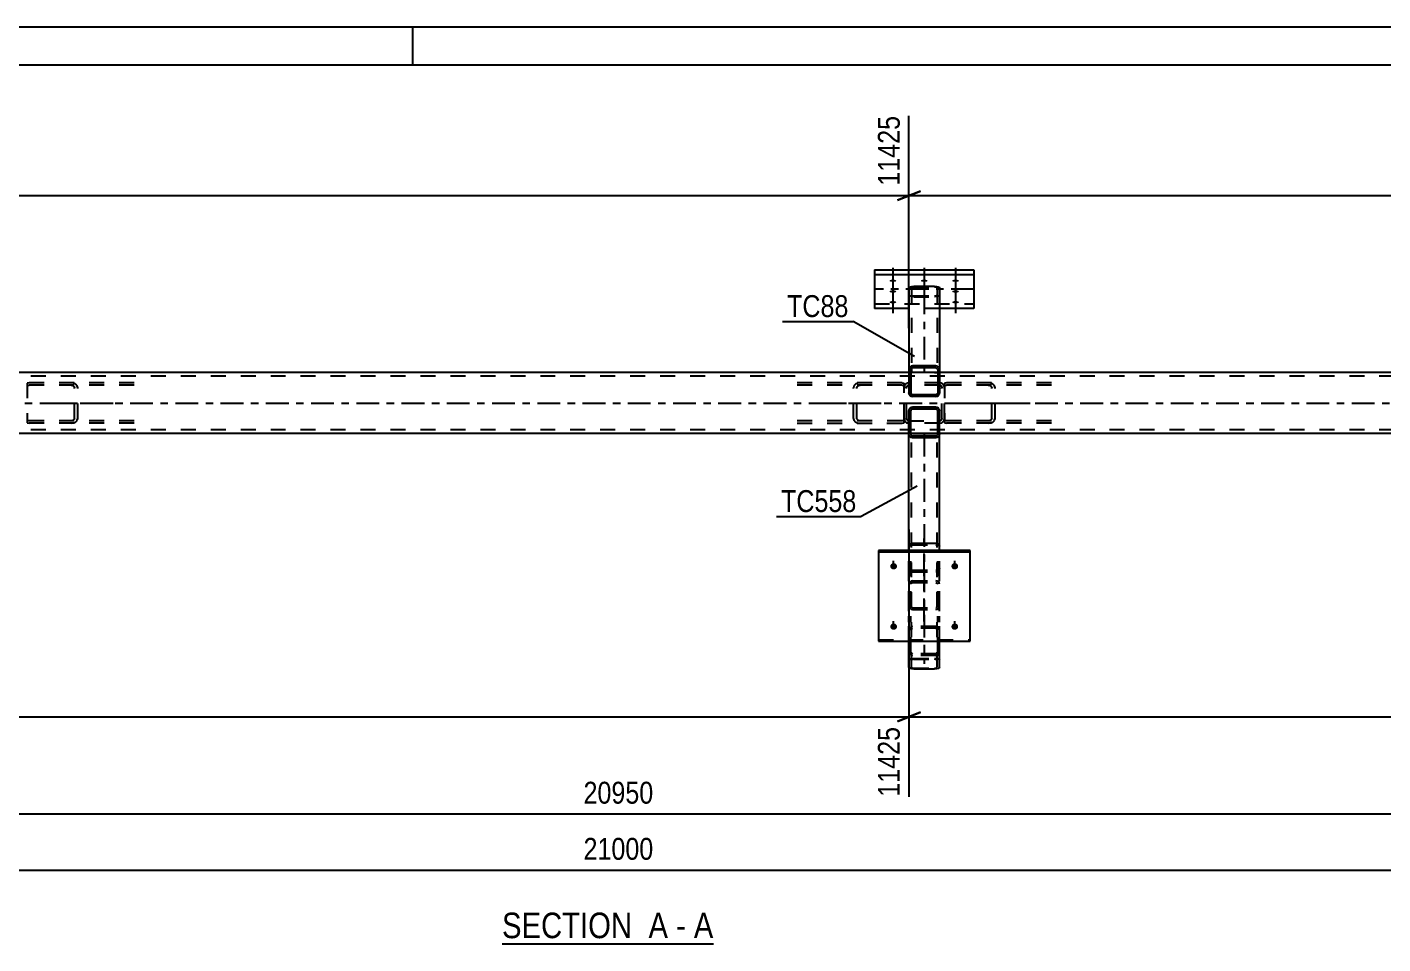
# Model space of a CAD drawing. Header units: millimetres. Extents: x -167 to 1022, y -666 to 175.
# Drawn here: x 341.6 to 519, y 54.9 to 174.8 of the extents above; entities that cross this region are included whole.
import ezdxf

# ---------------------------------------------------------------- set-up
doc = ezdxf.new("R2010")
doc.units = ezdxf.units.MM
doc.linetypes.add('DXK_LINE_DOT2', pattern=[3.9198, 1.9599, -1.9599])
doc.linetypes.add('DXK_LINE_DOT3', pattern=[5.9187, 2.979, -0.9799, 0.9799, -0.9799])
doc.styles.add('Arial Narrow', font='ARIALN.TTF', dxfattribs={"height": 0.2})

# ---------------------------------------------------------------- blocks, each defined once
blk = doc.blocks.new('Unknown-389677493-14088')
at = {"color": 5, "linetype": 'Continuous'}
for p, q in [((1022.1, 174.83), (-166.9, 174.83)), ((392.1, 169.83), (392.1, 174.83)), ((1017.1, 169.83), (-161.9, 169.83))]:
    blk.add_line(p, q, dxfattribs=at)
blk = doc.blocks.new('Unknown-389677493-12 - 38059')
at = {"color": 6, "linetype": 'Continuous'}
blk.add_line((403.77, 54.93), (431.42, 54.93), dxfattribs=at)
at = {"color": 0, "linetype": 'Continuous'}
for points in [[(421.88, 55.68), (421.88, 59.18), (403.77, 59.18), (403.77, 55.68)], [(425.49, 55.68), (425.49, 59.18), (422.93, 59.18), (422.93, 55.68)], [(427.81, 55.68), (427.81, 59.18), (426.54, 59.18), (426.54, 55.68)], [(431.42, 55.68), (431.42, 59.18), (428.86, 59.18), (428.86, 55.68)]]:
    blk.add_wipeout(points, dxfattribs=at)
at = {"color": 7, "linetype": 'Continuous', "style": 'Arial Narrow'}
for s, p in [('SECTION ', (403.77, 55.68)), ('A', (422.93, 55.68)), ('A', (428.86, 55.68)), ('-', (426.54, 55.68))]:
    blk.add_text(s, height=3.34, dxfattribs=at).set_placement(p)
blk = doc.blocks.new('Part-389677493-38065 - 38059')
at = {"color": 7, "linetype": 'DXK_LINE_DOT2'}
for p, q in [((456.1, 128.3), (442.37, 128.3)), ((456.1, 127.98), (442.37, 127.98)), ((449.8, 127.9), (449.73, 127.66)), ((450.17, 127.66), (450.21, 127.78)), ((450.61, 128.3), (450.28, 128.25)), ((450.45, 127.95), (450.61, 127.98)), ((456.1, 128.3), (456.36, 128.26)), ((456.1, 127.98), (456.27, 127.95)), ((456.27, 127.95), (456.36, 127.91)), ((456.36, 123.06), (456.36, 128.26)), ((449.73, 123.66), (449.73, 127.66)), ((450.17, 123.66), (450.17, 127.66)), ((456.1, 123.34), (442.37, 123.34)), ((442.37, 123.02), (456.1, 123.02)), ((449.73, 123.66), (449.8, 123.41)), ((450.21, 123.54), (450.17, 123.66)), ((450.28, 123.07), (450.61, 123.02)), ((450.61, 123.34), (450.45, 123.36)), ((456.27, 123.36), (456.1, 123.34)), ((456.1, 123.02), (456.36, 123.06)), ((456.36, 123.41), (456.27, 123.36))]:
    blk.add_line(p, q, dxfattribs=at)
at = {"color": 7, "linetype": 'DXK_LINE_DOT3'}
blk.add_line((445.12, 125.66), (453.36, 125.66), dxfattribs=at)
at = {"color": 7, "linetype": 'DXK_LINE_DOT2'}
for centre, radius, start, end in [((450.48, 127.47), 0.802, 104.5547, 147.5895), ((450.55, 127.57), 0.401, 104.5547, 147.5895), ((450.48, 123.84), 0.802, 212.4105, 255.4453), ((450.55, 123.75), 0.401, 212.4105, 255.4453)]:
    blk.add_arc(centre, radius, start, end, dxfattribs=at)
blk = doc.blocks.new('Part-389677493-38066 - 38059')
at = {"color": 7, "linetype": 'DXK_LINE_DOT2'}
for p, q in [((341.9, 128.3), (341.64, 128.26)), ((341.64, 128.26), (341.64, 123.06)), ((341.64, 127.91), (341.73, 127.95)), ((341.73, 127.95), (341.9, 127.98)), ((355.63, 128.3), (341.9, 128.3)), ((355.63, 127.98), (341.9, 127.98)), ((347.73, 128.25), (347.39, 128.3)), ((347.39, 127.98), (347.56, 127.95)), ((347.8, 127.78), (347.83, 127.66)), ((348.27, 127.66), (348.2, 127.9)), ((347.83, 123.66), (347.83, 127.66)), ((348.27, 123.66), (348.27, 127.66)), ((341.73, 123.36), (341.64, 123.41)), ((341.64, 123.06), (341.9, 123.02)), ((341.9, 123.34), (341.73, 123.36)), ((355.63, 123.34), (341.9, 123.34)), ((355.63, 123.02), (341.9, 123.02)), ((347.56, 123.36), (347.39, 123.34)), ((347.39, 123.02), (347.73, 123.07)), ((347.83, 123.66), (347.8, 123.54)), ((348.2, 123.41), (348.27, 123.66))]:
    blk.add_line(p, q, dxfattribs=at)
at = {"color": 7, "linetype": 'DXK_LINE_DOT3'}
blk.add_line((344.64, 125.66), (352.88, 125.66), dxfattribs=at)
at = {"color": 7, "linetype": 'DXK_LINE_DOT2'}
for centre, radius, start, end in [((347.46, 127.57), 0.401, 32.4105, 75.4453), ((347.52, 127.47), 0.802, 32.4105, 75.4453), ((347.46, 123.75), 0.401, 284.5547, 327.5895), ((347.52, 123.84), 0.802, 284.5547, 327.5895)]:
    blk.add_arc(centre, radius, start, end, dxfattribs=at)
blk = doc.blocks.new('Part-389677493-38068 - 38059')
at = {"color": 7, "linetype": 'DXK_LINE_DOT2'}
for p, q in [((461.9, 128.3), (461.64, 128.26)), ((461.64, 128.26), (461.64, 123.06)), ((461.64, 127.91), (461.73, 127.95)), ((461.73, 127.95), (461.9, 127.98)), ((475.63, 128.3), (461.9, 128.3)), ((475.63, 127.98), (461.9, 127.98)), ((467.73, 128.25), (467.39, 128.3)), ((467.39, 127.98), (467.56, 127.95)), ((467.8, 127.78), (467.83, 127.66)), ((468.27, 127.66), (468.2, 127.9)), ((467.83, 123.66), (467.83, 127.66)), ((468.27, 123.66), (468.27, 127.66)), ((461.73, 123.36), (461.64, 123.41)), ((461.64, 123.06), (461.9, 123.02)), ((461.9, 123.34), (461.73, 123.36)), ((475.63, 123.34), (461.9, 123.34)), ((475.63, 123.02), (461.9, 123.02)), ((467.56, 123.36), (467.39, 123.34)), ((467.39, 123.02), (467.73, 123.07)), ((467.83, 123.66), (467.8, 123.54)), ((468.2, 123.41), (468.27, 123.66))]:
    blk.add_line(p, q, dxfattribs=at)
at = {"color": 7, "linetype": 'DXK_LINE_DOT3'}
blk.add_line((464.64, 125.66), (472.88, 125.66), dxfattribs=at)
at = {"color": 7, "linetype": 'DXK_LINE_DOT2'}
for centre, radius, start, end in [((467.46, 127.57), 0.401, 32.4104, 75.4453), ((467.52, 127.47), 0.802, 32.4104, 75.4453), ((467.46, 123.75), 0.401, 284.5547, 327.5896), ((467.52, 123.84), 0.802, 284.5547, 327.5896)]:
    blk.add_arc(centre, radius, start, end, dxfattribs=at)
blk = doc.blocks.new('Part-389677493-38078 - 38059')
at = {"color": 7, "linetype": 'DXK_LINE_DOT2'}
for p, q in [((456.41, 127.9), (456.36, 127.66)), ((456.68, 127.66), (456.71, 127.78)), ((457, 128.3), (456.76, 128.25)), ((456.88, 127.95), (457, 127.98)), ((461, 128.3), (457, 128.3)), ((461, 127.98), (457, 127.98)), ((461.25, 128.25), (461, 128.3)), ((461, 127.98), (461.12, 127.95)), ((461.3, 127.78), (461.32, 127.66)), ((461.64, 127.66), (461.59, 127.9)), ((456.36, 123.66), (456.36, 127.66)), ((456.68, 123.66), (456.68, 127.66)), ((461.32, 123.66), (461.32, 127.66)), ((461.64, 123.66), (461.64, 127.66)), ((456.36, 123.66), (456.41, 123.41)), ((456.71, 123.54), (456.68, 123.66)), ((456.76, 123.07), (457, 123.02)), ((457, 123.34), (456.88, 123.36)), ((457, 123.34), (461, 123.34)), ((461, 123.02), (457, 123.02)), ((461.12, 123.36), (461, 123.34)), ((461, 123.02), (461.25, 123.07)), ((461.32, 123.66), (461.3, 123.54)), ((461.59, 123.41), (461.64, 123.66))]:
    blk.add_line(p, q, dxfattribs=at)
at = {"color": 7, "linetype": 'DXK_LINE_DOT3'}
blk.add_line((459, 125.66), (459, 125.66), dxfattribs=at)
at = {"color": 7, "linetype": 'DXK_LINE_DOT2'}
for centre, radius, start, end in [((457, 127.66), 0.64, 112.5, 157.5), ((457, 127.66), 0.32, 112.5, 157.5), ((461, 127.66), 0.32, 22.5, 67.5), ((461, 127.66), 0.64, 22.5, 67.5), ((457, 123.66), 0.64, 202.5, 247.5), ((457, 123.66), 0.32, 202.5, 247.5), ((461, 123.66), 0.32, 292.5, 337.5), ((461, 123.66), 0.64, 292.5, 337.5)]:
    blk.add_arc(centre, radius, start, end, dxfattribs=at)
blk = doc.blocks.new('Part-389677493-38118 - 38059')
at = {"color": 2, "linetype": 'Continuous'}
for p, q in [((457, 140.72), (457.05, 140.8)), ((457, 140.72), (457, 130.04)), ((457.05, 140.8), (457.19, 140.87)), ((457.19, 140.87), (457.4, 140.92)), ((457.4, 140.92), (457.64, 140.93)), ((457.64, 140.93), (460.36, 140.93)), ((460.36, 140.93), (460.61, 140.92)), ((460.61, 140.92), (460.81, 140.87)), ((460.81, 140.87), (460.95, 140.8)), ((460.95, 140.8), (461, 140.72)), ((461, 140.72), (461, 129.66)), ((460.36, 129.66), (457.24, 129.66)), ((460.76, 129.66), (460.36, 129.66)), ((461, 129.66), (461, 129.66))]:
    blk.add_line(p, q, dxfattribs=at)
at = {"color": 7, "linetype": 'DXK_LINE_DOT2'}
for p, q in [((457.35, 140.76), (457.32, 140.72)), ((457.32, 140.72), (457.32, 130.48)), ((457.41, 140.79), (457.35, 140.76)), ((457.52, 140.82), (457.41, 140.79)), ((457.64, 140.82), (457.52, 140.82)), ((457.64, 140.82), (460.36, 140.82)), ((460.48, 140.82), (460.36, 140.82)), ((460.59, 140.79), (460.48, 140.82)), ((460.66, 140.76), (460.59, 140.79)), ((460.68, 140.72), (460.66, 140.76)), ((460.68, 140.72), (460.68, 129.66)), ((457.05, 139.7), (457, 139.79)), ((457.19, 139.63), (457.05, 139.7)), ((457.4, 139.58), (457.19, 139.63)), ((457.32, 139.79), (457.35, 139.74)), ((457.35, 139.74), (457.41, 139.71)), ((457.64, 139.57), (457.4, 139.58)), ((457.41, 139.71), (457.52, 139.68)), ((457.52, 139.68), (457.64, 139.68)), ((457.64, 139.68), (460.36, 139.68)), ((457.64, 139.57), (460.36, 139.57)), ((460.36, 139.68), (460.48, 139.68)), ((460.61, 139.58), (460.36, 139.57)), ((460.48, 139.68), (460.59, 139.71)), ((460.59, 139.71), (460.61, 139.72)), ((460.61, 139.72), (460.66, 139.74)), ((460.81, 139.63), (460.61, 139.58)), ((460.66, 139.74), (460.68, 139.79)), ((460.95, 139.7), (460.81, 139.63)), ((461, 139.79), (460.95, 139.7)), ((457, 130.04), (457, 129.66)), ((457.24, 129.66), (457, 129.66)), ((457.32, 130.48), (457.32, 129.66)), ((460.36, 129.66), (460.61, 129.66)), ((460.66, 129.66), (460.68, 129.66)), ((461, 129.66), (460.76, 129.66)), ((461, 129.66), (461, 129.66))]:
    blk.add_line(p, q, dxfattribs=at)
at = {"color": 7, "linetype": 'DXK_LINE_DOT3'}
blk.add_line((459, 140.25), (459, 129.66), dxfattribs=at)
blk = doc.blocks.new('Part-389677493-38120 - 38059')
at = {"color": 2, "linetype": 'Continuous'}
for p, q in [((452.5, 143.07), (465.5, 143.07)), ((452.5, 143.07), (452.5, 138.03)), ((452.5, 142.47), (465.5, 142.47)), ((465.5, 143.07), (465.5, 138.03)), ((457, 138.03), (452.5, 138.03)), ((465.5, 138.03), (461, 138.03))]:
    blk.add_line(p, q, dxfattribs=at)
at = {"color": 7, "linetype": 'DXK_LINE_DOT3'}
blk.add_line((465.5, 140.55), (452.5, 140.55), dxfattribs=at)
at = {"color": 7, "linetype": 'DXK_LINE_DOT2'}
for p, q in [((452.5, 138.63), (465.5, 138.63)), ((461, 138.03), (457, 138.03))]:
    blk.add_line(p, q, dxfattribs=at)
blk = doc.blocks.new('Bolt-389677493-38227 - 38059')
at = {"linetype": 'Continuous'}
for points in [[(454.9, 141.8), (454.99, 141.8), (455.08, 141.79), (455.16, 141.77), (455.23, 141.75), (455.28, 141.73), (455.32, 141.7), (455.34, 141.67), (455.34, 141.64), (455.32, 141.61), (455.28, 141.58), (455.23, 141.55), (455.16, 141.53), (455.08, 141.52), (454.99, 141.51), (454.9, 141.5), (454.81, 141.51), (454.72, 141.52), (454.64, 141.53), (454.57, 141.55), (454.52, 141.58), (454.48, 141.61), (454.46, 141.64), (454.46, 141.67), (454.48, 141.7), (454.52, 141.73), (454.57, 141.75), (454.64, 141.77), (454.72, 141.79), (454.81, 141.8)], [(454.9, 140.4), (454.99, 140.4), (455.08, 140.39), (455.16, 140.37), (455.23, 140.35), (455.28, 140.33), (455.32, 140.3), (455.34, 140.27), (455.34, 140.23), (455.32, 140.2), (455.28, 140.17), (455.23, 140.15), (455.16, 140.13), (455.08, 140.11), (454.99, 140.1), (454.9, 140.1), (454.81, 140.1), (454.72, 140.11), (454.64, 140.13), (454.57, 140.15), (454.52, 140.17), (454.48, 140.2), (454.46, 140.23), (454.46, 140.27), (454.48, 140.3), (454.52, 140.33), (454.57, 140.35), (454.64, 140.37), (454.72, 140.39), (454.81, 140.4)], [(459, 141.8), (459.09, 141.8), (459.18, 141.79), (459.26, 141.77), (459.33, 141.75), (459.38, 141.73), (459.42, 141.7), (459.44, 141.67), (459.44, 141.64), (459.42, 141.61), (459.38, 141.58), (459.33, 141.55), (459.26, 141.53), (459.18, 141.52), (459.09, 141.51), (459, 141.5), (458.91, 141.51), (458.82, 141.52), (458.74, 141.53), (458.67, 141.55), (458.62, 141.58), (458.58, 141.61), (458.56, 141.64), (458.56, 141.67), (458.58, 141.7), (458.62, 141.73), (458.67, 141.75), (458.74, 141.77), (458.82, 141.79), (458.91, 141.8)], [(463.1, 141.8), (463.19, 141.8), (463.28, 141.79), (463.36, 141.77), (463.43, 141.75), (463.48, 141.73), (463.52, 141.7), (463.54, 141.67), (463.54, 141.64), (463.52, 141.61), (463.48, 141.58), (463.43, 141.55), (463.36, 141.53), (463.28, 141.52), (463.19, 141.51), (463.1, 141.5), (463.01, 141.51), (462.92, 141.52), (462.84, 141.53), (462.77, 141.55), (462.72, 141.58), (462.68, 141.61), (462.66, 141.64), (462.66, 141.67), (462.68, 141.7), (462.72, 141.73), (462.77, 141.75), (462.84, 141.77), (462.92, 141.79), (463.01, 141.8)], [(463.1, 140.4), (463.19, 140.4), (463.28, 140.39), (463.36, 140.37), (463.43, 140.35), (463.48, 140.33), (463.52, 140.3), (463.54, 140.27), (463.54, 140.23), (463.52, 140.2), (463.48, 140.17), (463.43, 140.15), (463.36, 140.13), (463.28, 140.11), (463.19, 140.1), (463.1, 140.1), (463.01, 140.1), (462.92, 140.11), (462.84, 140.13), (462.77, 140.15), (462.72, 140.17), (462.68, 140.2), (462.66, 140.23), (462.66, 140.27), (462.68, 140.3), (462.72, 140.33), (462.77, 140.35), (462.84, 140.37), (462.92, 140.39), (463.01, 140.4)], [(454.9, 139), (454.99, 139), (455.08, 138.99), (455.16, 138.97), (455.23, 138.95), (455.28, 138.92), (455.32, 138.89), (455.34, 138.86), (455.34, 138.83), (455.32, 138.8), (455.28, 138.77), (455.23, 138.75), (455.16, 138.73), (455.08, 138.71), (454.99, 138.7), (454.9, 138.7), (454.81, 138.7), (454.72, 138.71), (454.64, 138.73), (454.57, 138.75), (454.52, 138.77), (454.48, 138.8), (454.46, 138.83), (454.46, 138.86), (454.48, 138.89), (454.52, 138.92), (454.57, 138.95), (454.64, 138.97), (454.72, 138.99), (454.81, 139)], [(463.1, 139), (463.19, 139), (463.28, 138.99), (463.36, 138.97), (463.43, 138.95), (463.48, 138.92), (463.52, 138.89), (463.54, 138.86), (463.54, 138.83), (463.52, 138.8), (463.48, 138.77), (463.43, 138.75), (463.36, 138.73), (463.28, 138.71), (463.19, 138.7), (463.1, 138.7), (463.01, 138.7), (462.92, 138.71), (462.84, 138.73), (462.77, 138.75), (462.72, 138.77), (462.68, 138.8), (462.66, 138.83), (462.66, 138.86), (462.68, 138.89), (462.72, 138.92), (462.77, 138.95), (462.84, 138.97), (462.92, 138.99), (463.01, 139)]]:
    blk.add_hatch(color=1, dxfattribs=at).paths.add_polyline_path(points)
at = {"color": 1, "linetype": 'Continuous'}
for p, q in [((454.9, 143.34), (454.9, 140.22)), ((454.9, 141.94), (454.9, 138.82)), ((459, 143.34), (459, 140.22)), ((463.1, 143.34), (463.1, 140.22)), ((463.1, 141.94), (463.1, 138.82)), ((454.9, 140.54), (454.9, 137.42)), ((463.1, 140.54), (463.1, 137.42))]:
    blk.add_line(p, q, dxfattribs=at)
at = {"color": 1, "linetype": 'DXK_LINE_DOT2'}
blk.add_line((459, 140.54), (459, 137.42), dxfattribs=at)
blk = doc.blocks.new('Part-389677493-38172 - 38059')
at = {"color": 2, "linetype": 'Continuous'}
for p, q in [((457, 129.66), (221, 129.66)), ((637, 129.66), (461, 129.66)), ((457, 121.66), (221, 121.66)), ((637, 121.66), (461, 121.66))]:
    blk.add_line(p, q, dxfattribs=at)
at = {"color": 7, "linetype": 'DXK_LINE_DOT2'}
for p, q in [((461, 129.66), (457, 129.66)), ((838, 129.18), (0, 129.18)), ((838, 122.14), (0, 122.14)), ((461, 121.66), (457, 121.66))]:
    blk.add_line(p, q, dxfattribs=at)
at = {"color": 7, "linetype": 'DXK_LINE_DOT3'}
blk.add_line((0, 125.66), (838, 125.66), dxfattribs=at)
blk = doc.blocks.new('Part-389677493-63032 - 38059')
at = {"color": 7, "linetype": 'DXK_LINE_DOT2'}
for p, q in [((457.24, 121.66), (457, 121.66)), ((457, 121.6), (457, 121.66)), ((457.32, 91.11), (457.32, 121.66)), ((461, 121.66), (460.59, 121.66)), ((460.59, 121.66), (460.61, 121.66)), ((460.66, 121.66), (460.68, 121.66)), ((460.68, 91.11), (460.68, 121.66)), ((461, 121.6), (461, 121.66)), ((457, 94.54), (457, 106.88)), ((461, 94.54), (461, 106.88)), ((457.19, 92.19), (457.4, 92.24)), ((457.4, 92.24), (457.64, 92.26)), ((457.64, 92.26), (460.36, 92.26)), ((460.36, 92.26), (460.61, 92.24)), ((460.61, 92.24), (460.81, 92.19)), ((457, 92.04), (457.05, 92.12)), ((457.05, 92.12), (457.19, 92.19)), ((457.35, 92.08), (457.32, 92.04)), ((457.32, 91.11), (457.35, 91.07)), ((457.41, 92.12), (457.35, 92.08)), ((457.35, 91.07), (457.41, 91.03)), ((457.52, 92.14), (457.41, 92.12)), ((457.41, 91.03), (457.52, 91.01)), ((457.64, 92.15), (457.52, 92.14)), ((457.52, 91.01), (457.64, 91)), ((457.64, 92.15), (460.36, 92.15)), ((457.64, 91), (460.36, 91)), ((460.48, 92.14), (460.36, 92.15)), ((460.36, 91), (460.48, 91.01)), ((460.59, 92.12), (460.48, 92.14)), ((460.48, 91.01), (460.59, 91.03)), ((460.59, 92.12), (460.61, 92.11)), ((460.59, 91.03), (460.66, 91.07)), ((460.61, 92.11), (460.66, 92.08)), ((460.68, 92.04), (460.66, 92.08)), ((460.66, 91.07), (460.68, 91.11)), ((460.81, 92.19), (460.95, 92.12)), ((460.95, 92.12), (461, 92.04))]:
    blk.add_line(p, q, dxfattribs=at)
at = {"color": 2, "linetype": 'Continuous'}
for p, q in [((457, 106.88), (457, 121.6)), ((460.76, 121.66), (457.24, 121.66)), ((461, 106.88), (461, 121.6)), ((457, 91.11), (457, 94.54)), ((461, 91.11), (461, 94.54)), ((457.05, 91.03), (457, 91.11)), ((457.19, 90.95), (457.05, 91.03)), ((457.4, 90.91), (457.19, 90.95)), ((457.64, 90.89), (457.4, 90.91)), ((457.64, 90.89), (460.36, 90.89)), ((460.61, 90.91), (460.36, 90.89)), ((460.81, 90.95), (460.61, 90.91)), ((460.95, 91.03), (460.81, 90.95)), ((461, 91.11), (460.95, 91.03))]:
    blk.add_line(p, q, dxfattribs=at)
at = {"color": 7, "linetype": 'DXK_LINE_DOT3'}
blk.add_line((459, 121.66), (459, 91.57), dxfattribs=at)
blk = doc.blocks.new('Part-389677493-63033 - 38059')
at = {"color": 7, "linetype": 'DXK_LINE_DOT2'}
for p, q in [((457, 93.1), (457, 97.78)), ((457.24, 93.1), (457.24, 97.78)), ((460.76, 93.1), (460.76, 97.78)), ((461, 93.1), (461, 97.78)), ((457.04, 96.15), (457, 95.97)), ((457.14, 96.29), (457.04, 96.15)), ((457.3, 96.39), (457.14, 96.29)), ((457.24, 95.97), (457.26, 96.06)), ((457.26, 96.06), (457.31, 96.13)), ((457.48, 96.43), (457.3, 96.39)), ((457.31, 96.13), (457.39, 96.18)), ((457.39, 96.18), (457.48, 96.2)), ((460.52, 96.43), (457.48, 96.43)), ((460.52, 96.2), (457.48, 96.2)), ((460.7, 96.39), (460.52, 96.43)), ((460.52, 96.2), (460.61, 96.18)), ((460.61, 96.18), (460.69, 96.13)), ((460.69, 96.13), (460.74, 96.06)), ((460.86, 96.29), (460.7, 96.39)), ((460.74, 96.06), (460.76, 95.97)), ((460.96, 96.15), (460.86, 96.29)), ((461, 95.97), (460.96, 96.15)), ((457, 93.1), (457.04, 92.93)), ((457.04, 92.93), (457.14, 92.78)), ((457.14, 92.78), (457.3, 92.69)), ((457.26, 93.02), (457.24, 93.1)), ((457.31, 92.94), (457.26, 93.02)), ((457.3, 92.69), (457.48, 92.65)), ((457.39, 92.89), (457.31, 92.94)), ((457.39, 92.89), (457.41, 92.89)), ((457.41, 92.89), (457.48, 92.88)), ((460.52, 92.88), (457.48, 92.88)), ((460.52, 92.65), (457.48, 92.65)), ((460.61, 92.89), (460.52, 92.88)), ((460.52, 92.65), (460.7, 92.69)), ((460.69, 92.94), (460.61, 92.89)), ((460.74, 93.02), (460.69, 92.94)), ((460.7, 92.69), (460.86, 92.78)), ((460.76, 93.1), (460.74, 93.02)), ((460.86, 92.78), (460.96, 92.93)), ((460.96, 92.93), (461, 93.1))]:
    blk.add_line(p, q, dxfattribs=at)
blk = doc.blocks.new('Part-389677493-68649 - 38059')
at = {"color": 2, "linetype": 'Continuous'}
for p, q in [((457.04, 130.22), (457, 130.03)), ((457, 130.03), (457, 126.99)), ((457.14, 130.37), (457.04, 130.22)), ((457.3, 130.48), (457.14, 130.37)), ((457.24, 130.03), (457.26, 130.13)), ((457.24, 130.03), (457.24, 126.99)), ((457.26, 130.13), (457.31, 130.2)), ((457.48, 130.51), (457.3, 130.48)), ((457.31, 130.2), (457.39, 130.26)), ((457.39, 130.26), (457.48, 130.27)), ((460.52, 130.51), (457.48, 130.51)), ((460.52, 130.27), (457.48, 130.27)), ((460.7, 130.48), (460.52, 130.51)), ((460.52, 130.27), (460.61, 130.26)), ((460.61, 130.26), (460.69, 130.2)), ((460.74, 130.13), (460.69, 130.2)), ((460.86, 130.37), (460.7, 130.48)), ((460.76, 130.03), (460.74, 130.13)), ((460.76, 130.03), (460.76, 126.99)), ((460.86, 130.37), (460.96, 130.22)), ((460.96, 130.22), (461, 130.03)), ((461, 130.03), (461, 126.99)), ((457, 126.99), (457.04, 126.81)), ((457.04, 126.81), (457.14, 126.66)), ((457.14, 126.66), (457.3, 126.55)), ((457.24, 126.99), (457.26, 126.9)), ((457.26, 126.9), (457.31, 126.83)), ((457.3, 126.55), (457.48, 126.51)), ((457.39, 126.77), (457.31, 126.83)), ((457.48, 126.75), (457.39, 126.77)), ((460.52, 126.75), (457.48, 126.75)), ((460.52, 126.51), (457.48, 126.51)), ((460.61, 126.77), (460.52, 126.75)), ((460.52, 126.51), (460.7, 126.55)), ((460.69, 126.83), (460.61, 126.77)), ((460.74, 126.9), (460.69, 126.83)), ((460.7, 126.55), (460.86, 126.66)), ((460.76, 126.99), (460.74, 126.9)), ((460.86, 126.66), (460.96, 126.81)), ((460.96, 126.81), (461, 126.99))]:
    blk.add_line(p, q, dxfattribs=at)
at = {"color": 7, "linetype": 'DXK_LINE_DOT2'}
for p, q in [((457.24, 129.66), (457, 129.66)), ((457, 129.66), (457.24, 129.66)), ((461, 129.66), (460.76, 129.66)), ((460.76, 129.66), (461, 129.66)), ((457.04, 126.81), (457, 126.99)), ((457.48, 126.51), (457.3, 126.55)), ((460.7, 126.55), (460.52, 126.51)), ((461, 126.99), (460.96, 126.81))]:
    blk.add_line(p, q, dxfattribs=at)
for centre, start, end in [((457.48, 126.99), 202.5, 247.5), ((460.52, 126.99), 292.5, 337.5)]:
    blk.add_arc(centre, 0.48, start, end, dxfattribs=at)
blk = doc.blocks.new('Part-389677493-68654 - 38059')
at = {"color": 7, "linetype": 'DXK_LINE_DOT3'}
blk.add_line((459, 97.11), (459, 108.87), dxfattribs=at)
at = {"color": 2, "linetype": 'Continuous'}
for p, q in [((457, 106.88), (457.04, 107.05)), ((457, 106.36), (457, 106.88)), ((457.04, 107.05), (457.14, 107.2)), ((457.14, 107.2), (457.3, 107.3)), ((457.3, 107.3), (457.48, 107.33)), ((457.48, 107.33), (460.52, 107.33)), ((460.52, 107.33), (460.7, 107.3)), ((460.7, 107.3), (460.86, 107.2)), ((460.86, 107.2), (460.96, 107.05)), ((460.96, 107.05), (461, 106.88)), ((461, 106.36), (461, 106.88))]:
    blk.add_line(p, q, dxfattribs=at)
at = {"color": 7, "linetype": 'DXK_LINE_DOT2'}
for p, q in [((457.26, 106.97), (457.24, 106.88)), ((457.24, 99.11), (457.24, 106.88)), ((457.31, 107.04), (457.26, 106.97)), ((457.39, 107.09), (457.31, 107.04)), ((457.48, 107.11), (457.39, 107.09)), ((457.48, 107.11), (460.52, 107.11)), ((460.61, 107.09), (460.52, 107.11)), ((460.69, 107.04), (460.61, 107.09)), ((460.74, 106.97), (460.69, 107.04)), ((460.76, 106.88), (460.74, 106.97)), ((460.76, 99.11), (460.76, 106.88)), ((457, 99.11), (457, 106.36)), ((461, 99.11), (461, 106.36)), ((457.04, 103.85), (457, 104.02)), ((457.14, 103.71), (457.04, 103.85)), ((457.3, 103.61), (457.14, 103.71)), ((457.24, 104.02), (457.26, 103.94)), ((457.26, 103.94), (457.31, 103.86)), ((457.48, 103.57), (457.3, 103.61)), ((457.31, 103.86), (457.39, 103.82)), ((457.39, 103.82), (457.48, 103.8)), ((457.48, 103.8), (460.52, 103.8)), ((457.48, 103.57), (460.52, 103.57)), ((460.52, 103.8), (460.61, 103.82)), ((460.7, 103.61), (460.52, 103.57)), ((460.61, 103.82), (460.69, 103.86)), ((460.69, 103.86), (460.74, 103.94)), ((460.86, 103.71), (460.7, 103.61)), ((460.74, 103.94), (460.76, 104.02)), ((460.96, 103.85), (460.86, 103.71)), ((461, 104.02), (460.96, 103.85)), ((457.04, 102.13), (457, 101.96)), ((457.14, 102.28), (457.04, 102.13)), ((457.3, 102.38), (457.14, 102.28)), ((457.24, 101.96), (457.26, 102.05)), ((457.26, 102.05), (457.31, 102.12)), ((457.48, 102.41), (457.3, 102.38)), ((457.31, 102.12), (457.39, 102.17)), ((457.39, 102.17), (457.48, 102.19)), ((457.48, 102.41), (460.52, 102.41)), ((457.48, 102.19), (460.52, 102.19)), ((460.7, 102.38), (460.52, 102.41)), ((460.52, 102.19), (460.61, 102.17)), ((460.61, 102.17), (460.69, 102.12)), ((460.69, 102.12), (460.74, 102.05)), ((460.86, 102.28), (460.7, 102.38)), ((460.74, 102.05), (460.76, 101.96)), ((460.96, 102.13), (460.86, 102.28)), ((461, 101.96), (460.96, 102.13)), ((457, 99.11), (457.04, 98.93)), ((457.04, 98.93), (457.14, 98.79)), ((457.14, 98.79), (457.3, 98.69)), ((457.26, 99.02), (457.24, 99.11)), ((457.31, 98.95), (457.26, 99.02)), ((457.3, 98.69), (457.48, 98.65)), ((457.39, 98.9), (457.31, 98.95)), ((457.48, 98.88), (457.39, 98.9)), ((457.48, 98.88), (460.52, 98.88)), ((457.48, 98.65), (460.52, 98.65)), ((460.61, 98.9), (460.52, 98.88)), ((460.52, 98.65), (460.7, 98.69)), ((460.69, 98.95), (460.61, 98.9)), ((460.74, 99.02), (460.69, 98.95)), ((460.7, 98.69), (460.86, 98.79)), ((460.76, 99.11), (460.74, 99.02)), ((460.86, 98.79), (460.96, 98.93)), ((460.96, 98.93), (461, 99.11))]:
    blk.add_line(p, q, dxfattribs=at)
blk = doc.blocks.new('Part-389677493-68655 - 38059')
at = {"color": 2, "linetype": 'Continuous'}
for p, q in [((465, 106.36), (453, 106.36)), ((453, 106.36), (453, 94.54)), ((453, 106.2), (465, 106.2)), ((465, 94.54), (465, 106.36)), ((453, 94.54), (465, 94.54))]:
    blk.add_line(p, q, dxfattribs=at)
at = {"color": 7, "linetype": 'DXK_LINE_DOT2'}
blk.add_line((453, 94.71), (465, 94.71), dxfattribs=at)
blk = doc.blocks.new('Part-389677493-68660 - 38059')
at = {"color": 2, "linetype": 'Continuous'}
for p, q in [((457.04, 124.83), (457, 124.64)), ((457, 121.6), (457, 124.64)), ((457.14, 124.98), (457.04, 124.83)), ((457.3, 125.09), (457.14, 124.98)), ((457.26, 124.74), (457.24, 124.64)), ((457.24, 121.6), (457.24, 124.64)), ((457.31, 124.81), (457.26, 124.74)), ((457.48, 125.12), (457.3, 125.09)), ((457.39, 124.87), (457.31, 124.81)), ((457.48, 124.88), (457.39, 124.87)), ((460.52, 125.12), (457.48, 125.12)), ((460.52, 124.88), (457.48, 124.88)), ((460.7, 125.09), (460.52, 125.12)), ((460.61, 124.87), (460.52, 124.88)), ((460.69, 124.81), (460.61, 124.87)), ((460.74, 124.74), (460.69, 124.81)), ((460.86, 124.98), (460.7, 125.09)), ((460.76, 124.64), (460.74, 124.74)), ((460.76, 121.6), (460.76, 124.64)), ((460.96, 124.83), (460.86, 124.98)), ((461, 124.64), (460.96, 124.83)), ((461, 121.6), (461, 124.64)), ((457.04, 121.42), (457, 121.6)), ((457.14, 121.26), (457.04, 121.42)), ((457.3, 121.16), (457.14, 121.26)), ((457.24, 121.6), (457.26, 121.51)), ((457.26, 121.51), (457.31, 121.43)), ((457.48, 121.12), (457.3, 121.16)), ((457.31, 121.43), (457.39, 121.38)), ((457.39, 121.38), (457.48, 121.36)), ((460.52, 121.36), (457.48, 121.36)), ((460.52, 121.12), (457.48, 121.12)), ((460.52, 121.36), (460.61, 121.38)), ((460.7, 121.16), (460.52, 121.12)), ((460.61, 121.38), (460.69, 121.43)), ((460.69, 121.43), (460.74, 121.51)), ((460.86, 121.26), (460.7, 121.16)), ((460.74, 121.51), (460.76, 121.6)), ((460.96, 121.42), (460.86, 121.26)), ((461, 121.6), (460.96, 121.42))]:
    blk.add_line(p, q, dxfattribs=at)
at = {"color": 7, "linetype": 'DXK_LINE_DOT2'}
for p, q in [((457, 124.64), (457.04, 124.83)), ((457.3, 125.09), (457.48, 125.12)), ((460.52, 125.12), (460.7, 125.09)), ((460.96, 124.83), (461, 124.64)), ((457.24, 121.66), (457, 121.66)), ((461, 121.66), (460.76, 121.66))]:
    blk.add_line(p, q, dxfattribs=at)
for centre, start, end in [((457.48, 124.64), 112.5, 157.5), ((460.52, 124.64), 22.5, 67.5)]:
    blk.add_arc(centre, 0.48, start, end, dxfattribs=at)
blk = doc.blocks.new('Bolt-389677493-68667 - 38059')
at = {"linetype": 'Continuous'}
for points in [[(455, 104.73), (455.09, 104.72), (455.18, 104.7), (455.26, 104.65), (455.33, 104.59), (455.38, 104.52), (455.42, 104.45), (455.44, 104.36), (455.44, 104.27), (455.42, 104.19), (455.38, 104.11), (455.33, 104.04), (455.26, 103.98), (455.18, 103.94), (455.09, 103.91), (455, 103.9), (454.91, 103.91), (454.82, 103.94), (454.74, 103.98), (454.67, 104.04), (454.62, 104.11), (454.58, 104.19), (454.56, 104.27), (454.56, 104.36), (454.58, 104.45), (454.62, 104.52), (454.67, 104.59), (454.74, 104.65), (454.82, 104.7), (454.91, 104.72)], [(455, 96.84), (455.09, 96.83), (455.18, 96.8), (455.26, 96.76), (455.33, 96.7), (455.38, 96.63), (455.42, 96.55), (455.44, 96.47), (455.44, 96.38), (455.42, 96.3), (455.38, 96.22), (455.33, 96.15), (455.26, 96.09), (455.18, 96.05), (455.09, 96.02), (455, 96.01), (454.91, 96.02), (454.82, 96.05), (454.74, 96.09), (454.67, 96.15), (454.62, 96.22), (454.58, 96.3), (454.56, 96.38), (454.56, 96.47), (454.58, 96.55), (454.62, 96.63), (454.67, 96.7), (454.74, 96.76), (454.82, 96.8), (454.91, 96.83)]]:
    blk.add_hatch(color=1, dxfattribs=at).paths.add_polyline_path(points)
at = {"color": 1, "linetype": 'Continuous'}
for p, q in [((455, 103.98), (455, 105.04)), ((455, 96.08), (455, 97.15))]:
    blk.add_line(p, q, dxfattribs=at)
blk = doc.blocks.new('Bolt-389677493-68668 - 38059')
at = {"linetype": 'Continuous'}
for points in [[(463, 104.73), (463.09, 104.72), (463.18, 104.7), (463.26, 104.65), (463.33, 104.59), (463.38, 104.52), (463.42, 104.45), (463.44, 104.36), (463.44, 104.27), (463.42, 104.19), (463.38, 104.11), (463.33, 104.04), (463.26, 103.98), (463.18, 103.94), (463.09, 103.91), (463, 103.9), (462.91, 103.91), (462.82, 103.94), (462.74, 103.98), (462.67, 104.04), (462.62, 104.11), (462.58, 104.19), (462.56, 104.27), (462.56, 104.36), (462.58, 104.45), (462.62, 104.52), (462.67, 104.59), (462.74, 104.65), (462.82, 104.7), (462.91, 104.72)], [(463, 96.84), (463.09, 96.83), (463.18, 96.8), (463.26, 96.76), (463.33, 96.7), (463.38, 96.63), (463.42, 96.55), (463.44, 96.47), (463.44, 96.38), (463.42, 96.3), (463.38, 96.22), (463.33, 96.15), (463.26, 96.09), (463.18, 96.05), (463.09, 96.02), (463, 96.01), (462.91, 96.02), (462.82, 96.05), (462.74, 96.09), (462.67, 96.15), (462.62, 96.22), (462.58, 96.3), (462.56, 96.38), (462.56, 96.47), (462.58, 96.55), (462.62, 96.63), (462.67, 96.7), (462.74, 96.76), (462.82, 96.8), (462.91, 96.83)]]:
    blk.add_hatch(color=1, dxfattribs=at).paths.add_polyline_path(points)
at = {"color": 1, "linetype": 'Continuous'}
for p, q in [((463, 103.98), (463, 105.04)), ((463, 96.08), (463, 97.15))]:
    blk.add_line(p, q, dxfattribs=at)
blk = doc.blocks.new('StraightDimension-389677493-43095 - 38059')
at = {"color": 7, "linetype": 'Continuous'}
blk.add_line((0, 71.92), (838, 71.92), dxfattribs=at)
at = {"color": 0}
blk.add_wipeout([(424.17, 72.67), (424.17, 76.87), (413.83, 76.87), (413.83, 72.67)], dxfattribs=at)
at = {"color": 3, "style": 'Arial Narrow'}
blk.add_text('20950', height=2.863, dxfattribs=at).set_placement((414.43, 73.27))
blk = doc.blocks.new('StraightDimension-389677493-43268 - 38059')
at = {"color": 7, "linetype": 'Continuous'}
blk.add_line((-1, 64.58), (839, 64.58), dxfattribs=at)
at = {"color": 0}
blk.add_wipeout([(424.17, 65.33), (424.17, 69.53), (413.83, 69.53), (413.83, 65.33)], dxfattribs=at)
at = {"color": 3, "style": 'Arial Narrow'}
blk.add_text('21000', height=2.863, dxfattribs=at).set_placement((414.43, 65.93))
blk = doc.blocks.new('StraightDimension-389677493-72639 - 38059')
at = {"color": 7, "linetype": 'Continuous'}
for p, q in [((457, 135.45), (457, 163.23)), ((458.5, 153.39), (455.5, 152.19)), ((457, 152.79), (637, 152.79))]:
    blk.add_line(p, q, dxfattribs=at)
blk = doc.blocks.new('StraightDimension-389677493-72640 - 38059')
at = {"color": 7, "linetype": 'Continuous'}
for p, q in [((457, 135.45), (457, 163.23)), ((217, 152.79), (457, 152.79)), ((455.5, 152.19), (458.5, 153.39))]:
    blk.add_line(p, q, dxfattribs=at)
at = {"color": 0, "linetype": 'Continuous'}
blk.add_wipeout([(456.4, 163.83), (452.2, 163.83), (452.2, 153.49), (456.4, 153.49)], dxfattribs=at)
at = {"color": 3, "linetype": 'Continuous', "style": 'Arial Narrow'}
blk.add_text('11425', height=2.863, rotation=90.0002, dxfattribs=at).set_placement((455.8, 154.09))
blk = doc.blocks.new('StraightDimension-389677493-73473 - 38059')
at = {"color": 7, "linetype": 'Continuous'}
for p, q in [((457, 109.13), (457, 74.18)), ((458.5, 85.22), (455.5, 84.02)), ((457, 84.62), (637.01, 84.62))]:
    blk.add_line(p, q, dxfattribs=at)
blk = doc.blocks.new('StraightDimension-389677493-73474 - 38059')
at = {"color": 7, "linetype": 'Continuous'}
for p, q in [((457, 109.13), (457, 74.18)), ((455.5, 84.02), (458.5, 85.22)), ((217, 84.62), (457, 84.62))]:
    blk.add_line(p, q, dxfattribs=at)
at = {"color": 0, "linetype": 'Continuous'}
blk.add_wipeout([(456.4, 83.92), (452.2, 83.92), (452.2, 73.58), (456.4, 73.58)], dxfattribs=at)
at = {"color": 3, "linetype": 'Continuous', "style": 'Arial Narrow'}
blk.add_text('11425', height=2.863, rotation=90.0002, dxfattribs=at).set_placement((455.8, 74.18))
blk = doc.blocks.new('Mark-389677493-39736 - 38059')
at = {"color": 0}
blk.add_wipeout([(449.09, 136.91), (449.09, 139.91), (441.06, 139.91), (441.06, 136.91)], dxfattribs=at)
blk.add_wipeout([(449.09, 136.91), (449.09, 139.91), (441.06, 139.91), (441.06, 136.91)], dxfattribs=at)
at = {"color": 30, "linetype": 'Continuous'}
for p in [(440.46, 136.31), (457.73, 131.76)]:
    blk.add_line(p, (449.69, 136.31), dxfattribs=at)
at = {"color": 3, "style": 'Arial Narrow'}
blk.add_text('TC88', height=2.863, dxfattribs=at).set_placement((441.06, 136.91))
blk = doc.blocks.new('Mark-389677493-67998 - 38059')
at = {"color": 0}
blk.add_wipeout([(450.14, 111.41), (450.14, 114.41), (440.27, 114.41), (440.27, 111.41)], dxfattribs=at)
blk.add_wipeout([(450.14, 111.41), (450.14, 114.41), (440.27, 114.41), (440.27, 111.41)], dxfattribs=at)
at = {"color": 30, "linetype": 'Continuous'}
for p in [(458.07, 114.81), (439.67, 110.81)]:
    blk.add_line(p, (450.74, 110.81), dxfattribs=at)
at = {"color": 3, "style": 'Arial Narrow'}
blk.add_text('TC558', height=2.863, dxfattribs=at).set_placement((440.27, 111.41))

msp = doc.modelspace()

# ---------------------------------------------------------------- block references
for name in ['Unknown-389677493-14088', 'Part-389677493-38120 - 38059', 'Bolt-389677493-38227 - 38059', 'Part-389677493-38118 - 38059', 'Part-389677493-38172 - 38059', 'Part-389677493-68649 - 38059', 'Part-389677493-38066 - 38059', 'Part-389677493-38065 - 38059', 'Part-389677493-38078 - 38059', 'Part-389677493-38068 - 38059', 'Part-389677493-68660 - 38059', 'Part-389677493-63032 - 38059', 'Part-389677493-68654 - 38059', 'Part-389677493-68655 - 38059', 'Bolt-389677493-68667 - 38059', 'Bolt-389677493-68668 - 38059', 'Part-389677493-63033 - 38059']:
    msp.add_blockref(name, (0, 0))

# ---------------------------------------------------------------- next in the draw order: block references
for name in ['StraightDimension-389677493-72639 - 38059', 'StraightDimension-389677493-43095 - 38059', 'Unknown-389677493-12 - 38059']:
    msp.add_blockref(name, (0, 0))

# ---------------------------------------------------------------- next in the draw order: block references
for name in ['StraightDimension-389677493-72640 - 38059', 'StraightDimension-389677493-43268 - 38059']:
    msp.add_blockref(name, (0, 0))

# ---------------------------------------------------------------- next in the draw order: block references
for name in ['Mark-389677493-39736 - 38059', 'StraightDimension-389677493-73473 - 38059']:
    msp.add_blockref(name, (0, 0))

# ---------------------------------------------------------------- next in the draw order: block references
msp.add_blockref('StraightDimension-389677493-73474 - 38059', (0, 0))

# ---------------------------------------------------------------- next in the draw order: block references
msp.add_blockref('Mark-389677493-67998 - 38059', (0, 0))

doc.saveas('drawing.dxf')
